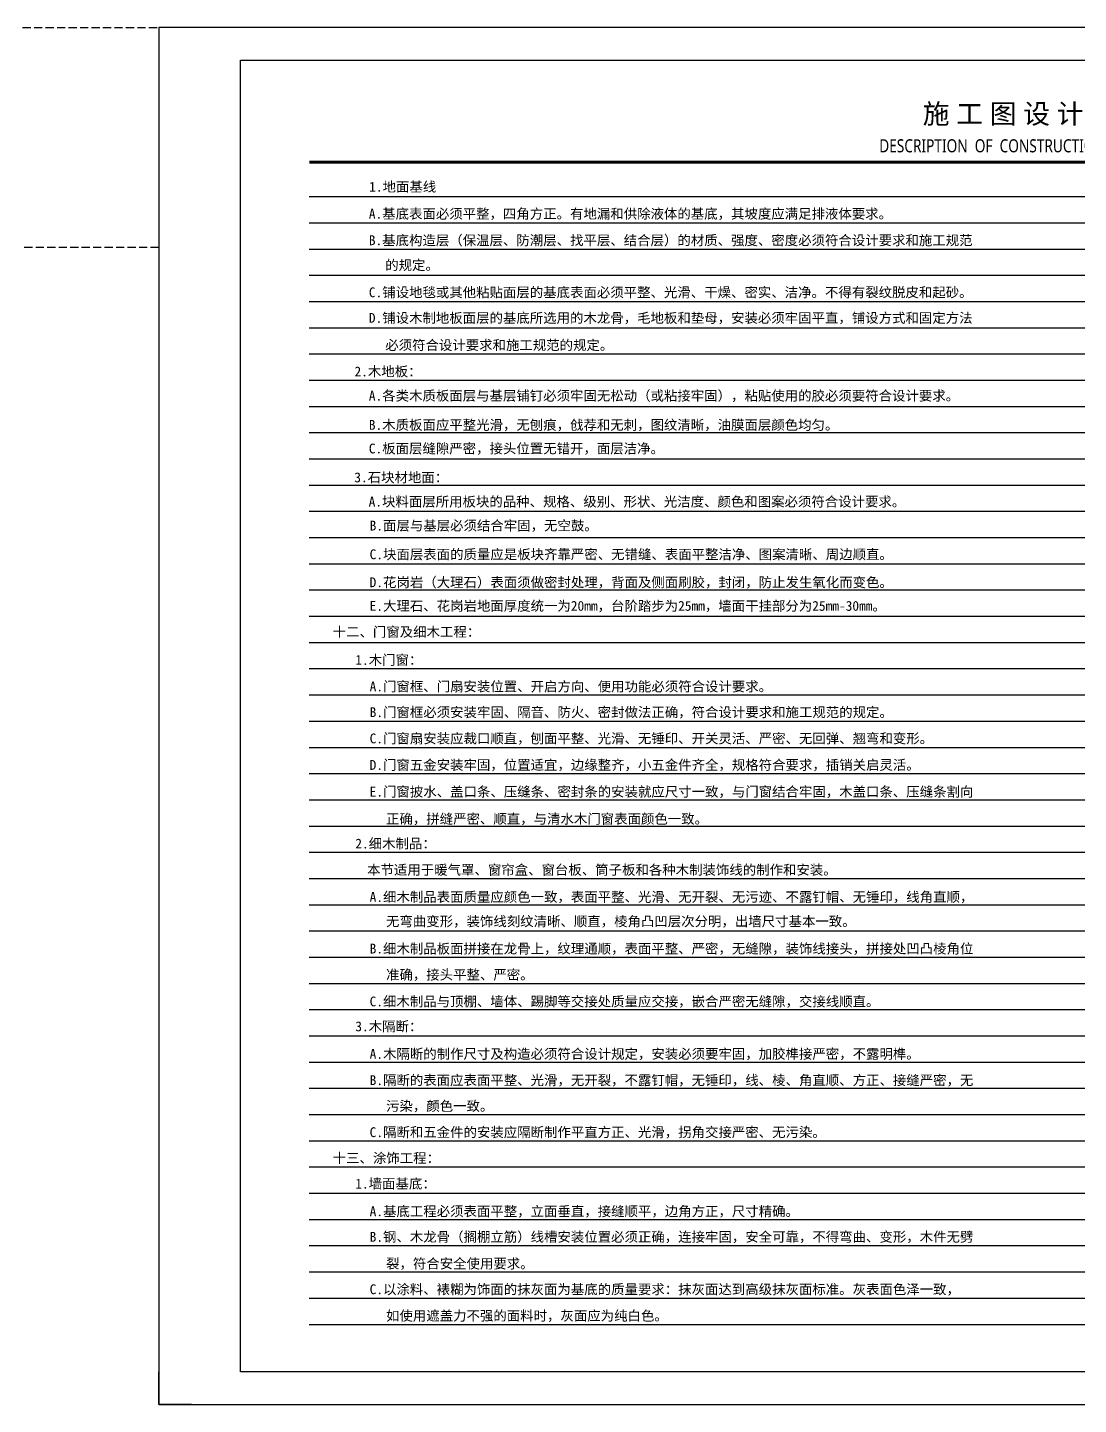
# Paper-space layout '布局' of a CAD drawing. Header units: millimetres. Extents: x -7887 to 894, y 542 to 1297.
# Drawn here: x -4556.6 to -4236.1, y 542.3 to 962.3 of the extents above; entities that cross this region are included whole.
import ezdxf
from ezdxf.enums import TextEntityAlignment as Align

# ---------------------------------------------------------------- set-up
doc = ezdxf.new("R2010")
doc.units = ezdxf.units.MM
doc.header["$LTSCALE"] = 10
doc.linetypes.add('DASH', pattern=[0.35, 0.25, -0.1])
for name, color, linetype in [('008-顶面文字标注', 3, 'Continuous'), ('BJ-材料文字索引', 136, 'DASH'), ('ID_Anno_Dims', 3, 'Continuous'), ('ID_Elev_Pen 8', 8, 'Continuous'), ('NW-01-尺寸标注', 252, 'Continuous'), ('T-TTLB-1', 1, 'Continuous')]:
    doc.layers.add(name, color=color, linetype=linetype)
doc.layers.add('TXT【文字】', color=42, linetype='Continuous', lineweight=0)
doc.styles.add('!PYH.V2008_note', font='')
doc.styles.add('黑体', font='', dxfattribs={"width": 0.8, "height": 3})
doc.styles.get('!PYH.V2008_note').set_extended_font_data('SimSun')
doc.styles.get('黑体').set_extended_font_data('Microsoft YaHei')

# ---------------------------------------------------------------- blocks, each defined once
blk = doc.blocks.new('wenzige')
at = {"layer": 'Defpoints', "color": 250}
for points in [[(230483.26, 27936.72), (230940.44, 27936.72)], [(230483.26, 27928.72), (230940.44, 27928.72)], [(230483.26, 27920.72), (230940.44, 27920.72)], [(230483.26, 27912.72), (230940.44, 27912.72)], [(230483.26, 27904.72), (230940.44, 27904.72)], [(230483.26, 27896.72), (230940.44, 27896.72)], [(230483.26, 27888.72), (230940.44, 27888.72)], [(230483.26, 27880.72), (230940.44, 27880.72)], [(230483.26, 27872.72), (230940.44, 27872.72)], [(230483.26, 27864.72), (230940.44, 27864.72)], [(230483.26, 27856.72), (230940.44, 27856.72)], [(230483.26, 27848.72), (230940.44, 27848.72)], [(230483.26, 27840.72), (230940.44, 27840.72)], [(230483.26, 27832.72), (230940.44, 27832.72)], [(230483.26, 27824.72), (230940.44, 27824.72)], [(230483.26, 27816.72), (230940.44, 27816.72)], [(230483.26, 27808.72), (230940.44, 27808.72)], [(230483.26, 27800.72), (230940.44, 27800.72)], [(230483.26, 27792.72), (230940.44, 27792.72)], [(230483.26, 27784.72), (230940.44, 27784.72)], [(230483.26, 27776.72), (230940.44, 27776.72)], [(230483.26, 27768.72), (230940.44, 27768.72)], [(230483.26, 27760.72), (230940.44, 27760.72)], [(230483.26, 27752.72), (230940.44, 27752.72)], [(230483.26, 27744.72), (230940.44, 27744.72)], [(230483.26, 27736.72), (230940.44, 27736.72)], [(230483.26, 27728.72), (230940.44, 27728.72)], [(230483.26, 27720.72), (230940.44, 27720.72)], [(230483.26, 27712.72), (230940.44, 27712.72)], [(230483.26, 27704.72), (230940.44, 27704.72)], [(230483.26, 27696.72), (230940.44, 27696.72)], [(230483.26, 27688.72), (230940.44, 27688.72)], [(230483.26, 27680.72), (230940.44, 27680.72)], [(230483.26, 27672.72), (230940.44, 27672.72)], [(230483.26, 27664.72), (230940.44, 27664.72)], [(230483.26, 27656.72), (230940.44, 27656.72)], [(230483.26, 27648.72), (230940.44, 27648.72)], [(230483.26, 27640.72), (230940.44, 27640.72)], [(230483.26, 27632.72), (230940.44, 27632.72)], [(230483.26, 27624.72), (230940.44, 27624.72)], [(230483.26, 27616.72), (230940.44, 27616.72)], [(230483.26, 27608.72), (230940.44, 27608.72)], [(230483.26, 27600.72), (230940.44, 27600.72)], [(230483.26, 27592.72), (230940.44, 27592.72)]]:
    blk.add_lwpolyline(points, dxfattribs=at)
blk = doc.blocks.new('11111')
at = {"layer": 'ID_Anno_Dims', "color": 8}
blk.add_lwpolyline([(3197.32, 5729.96), (3187.32, 5729.96), (3187.32, 5739.96)], dxfattribs=at)
at = {"layer": 'T-TTLB-1'}
blk.add_lwpolyline([(3212.32, 6139.96), (3711.32, 6139.96), (3711.32, 5739.96), (3212.32, 5739.96)], close=True, dxfattribs=at)

psp = doc.layouts.new('布局')

# ---------------------------------------------------------------- linework, layer by layer
at = {"layer": '008-顶面文字标注', "color": 8}
psp.add_lwpolyline([(-4516.605, 542.276), (-3922.605, 542.276), (-3922.605, 962.276), (-4516.605, 962.276)], close=True, dxfattribs=at)
at = {"layer": 'BJ-材料文字索引'}
psp.add_lwpolyline([(-4596.605, 962.276), (-4516.605, 962.276), (-4516.605, 895.183), (-4596.605, 895.183)], close=True, dxfattribs=at)
at = {"layer": 'ID_Elev_Pen 8', "color": 147, "linetype": 'Continuous', "const_width": 1}
psp.add_lwpolyline([(-4470.696, 921.216), (-4013.515, 921.216)], dxfattribs=at)

# ---------------------------------------------------------------- block references
at = {"layer": 'Defpoints'}
psp.add_blockref('wenzige', (-234953.952, -27026.005), dxfattribs=at)
at = {"layer": 'NW-01-尺寸标注', "linetype": 'ByBlock'}
psp.add_blockref('11111', (-7703.926, -5187.687), dxfattribs=at)

# ---------------------------------------------------------------- texts
at = {"color": 77, "style": '!PYH.V2008_note'}
for s, p in [('1.地面基线', (-4452.412, 912.21, 124.965)), ('A.基底表面必须平整，四角方正。有地漏和供除液体的基底，其坡度应满足排液体要求。', (-4452.518, 903.978, 124.965)), ('B.基底构造层（保温层、防潮层、找平层、结合层）的材质、强度、密度必须符合设计要求和施工规范', (-4452.518, 895.888, 124.965)), ('的规定。', (-4447.517, 888.314, 124.965)), ('C.铺设地毯或其他粘贴面层的基底表面必须平整、光滑、干燥、密实、洁净。不得有裂纹脱皮和起砂。', (-4452.518, 880.012, 124.965)), ('D.铺设木制地板面层的基底所选用的木龙骨，毛地板和垫母，安装必须牢固平直，铺设方式和固定方法', (-4452.518, 872.209, 124.965)), ('必须符合设计要求和施工规范的规定。', (-4447.517, 863.914, 124.965)), ('2.木地板：', (-4456.89, 855.865, 124.965)), ('A.各类木质板面层与基层铺钉必须牢固无松动（或粘接牢固），粘贴使用的胶必须要符合设计要求。', (-4452.518, 848.475, 124.965)), ('B.木质板面应平整光滑，无刨痕，戗荐和无刺，图纹清晰，油膜面层颜色均匀。', (-4452.518, 839.57, 124.965)), ('C.板面层缝隙严密，接头位置无错开，面层洁净。', (-4452.518, 832.37, 124.965)), ('3.石块材地面：', (-4456.945, 823.564)), ('A.块料面层所用板块的品种、规格、级别、形状、光洁度、颜色和图案必须符合设计要求。', (-4452.573, 816.174)), ('B.面层与基层必须结合牢固，无空鼓。', (-4452.271, 808.858, 124.965)), ('C.块面层表面的质量应是板块齐靠严密、无错缝、表面平整洁净、图案清晰、周边顺直。', (-4452.271, 800.096, 124.965)), ('D.花岗岩（大理石）表面须做密封处理，背面及侧面刷胶，封闭，防止发生氧化而变色。', (-4452.271, 791.569, 124.965)), ('E.大理石、花岗岩地面厚度统一为20mm，台阶踏步为25mm，墙面干挂部分为25mm-30mm。', (-4452.271, 784.369, 124.965)), ('十二、门窗及细木工程：', (-4463.547, 776.448, 124.965)), ('1.木门窗：', (-4456.643, 767.892, 124.965)), ('A.门窗框、门扇安装位置、开启方向、便用功能必须符合设计要求。', (-4452.271, 759.78, 124.965)), ('B.门窗框必须安装牢固、隔音、防火、密封做法正确，符合设计要求和施工规范的规定。', (-4452.271, 751.938, 124.965)), ('C.门窗扇安装应裁口顺直，刨面平整、光滑、无锤印、开关灵活、严密、无回弹、翘弯和变形。', (-4452.271, 743.936, 124.965)), ('D.门窗五金安装牢固，位置适宜，边缘整齐，小五金件齐全，规格符合要求，插销关启灵活。', (-4452.271, 735.854, 124.965)), ('E.门窗披水、盖口条、压缝条、密封条的安装就应尺寸一致，与门窗结合牢固，木盖口条、压缝条割向', (-4452.271, 727.692, 124.965)), ('正确，拼缝严密、顺直，与清水木门窗表面颜色一致。', (-4447.269, 719.409, 124.965)), ('2.细木制品：', (-4456.643, 711.865, 124.965)), ('本节适用于暖气罩、窗帘盒、窗台板、筒子板和各种木制装饰线的制作和安装。', (-4453.041, 703.851, 124.965)), ('A.细木制品表面质量应颜色一致，表面平整、光滑、无开裂、无污迹、不露钉帽、无锤印，线角直顺，', (-4452.271, 695.594, 124.965)), ('无弯曲变形，装饰线刻纹清晰、顺直，棱角凸凹层次分明，出墙尺寸基本一致。', (-4447.269, 688.153, 124.965)), ('B.细木制品板面拼接在龙骨上，纹理通顺，表面平整、严密，无缝隙，装饰线接头，拼接处凹凸棱角位', (-4452.271, 679.828, 124.965)), ('准确，接头平整、严密。', (-4447.269, 671.862, 124.965)), ('C.细木制品与顶棚、墙体、踢脚等交接处质量应交接，嵌合严密无缝隙，交接线顺直。', (-4452.271, 663.704, 124.965)), ('3.木隔断：', (-4456.643, 656.113, 124.965)), ('A.木隔断的制作尺寸及构造必须符合设计规定，安装必须要牢固，加胶榫接严密，不露明榫。', (-4452.271, 647.718, 124.965)), ('B.隔断的表面应表面平整、光滑，无开裂，不露钉帽，无锤印，线、棱、角直顺、方正、接缝严密，无', (-4452.271, 639.69, 124.965)), ('污染，颜色一致。', (-4447.269, 631.812, 124.965)), ('C.隔断和五金件的安装应隔断制作平直方正、光滑，拐角交接严密、无污染。', (-4452.271, 623.829, 124.965)), ('十三、涂饰工程：', (-4463.547, 615.935, 124.965)), ('1.墙面基底：', (-4456.643, 608.13, 124.965)), ('A.基底工程必须表面平整，立面垂直，接缝顺平，边角方正，尺寸精确。', (-4452.271, 599.71, 124.965)), ('B.钢、木龙骨（搁棚立筋）线槽安装位置必须正确，连接牢固，安全可靠，不得弯曲、变形，木件无劈', (-4452.271, 591.907, 124.965)), ('裂，符合安全使用要求。', (-4447.269, 583.749, 124.965)), ('C.以涂料、裱糊为饰面的抹灰面为基底的质量要求：抹灰面达到高级抹灰面标准。灰表面色泽一致，', (-4452.271, 575.909, 124.965)), ('如使用遮盖力不强的面料时，灰面应为纯白色。', (-4447.269, 567.836, 124.965))]:
    psp.add_text(s, height=3, dxfattribs=at).set_placement(p)
at = {"layer": 'TXT【文字】', "style": '黑体'}
psp.add_text('施 工 图 设 计 说 明 (四)', height=6, dxfattribs=at).set_placement((-4241.403, 935.741), align=Align.MIDDLE)
at = {"layer": 'TXT【文字】', "style": '黑体', "width": 0.8}
psp.add_text('DESCRIPTION  OF  CONSTRUCTION  DRAWING  DESIGN', height=4, dxfattribs=at).set_placement((-4242.751, 926.206), align=Align.MIDDLE_CENTER)

doc.saveas('drawing.dxf')
